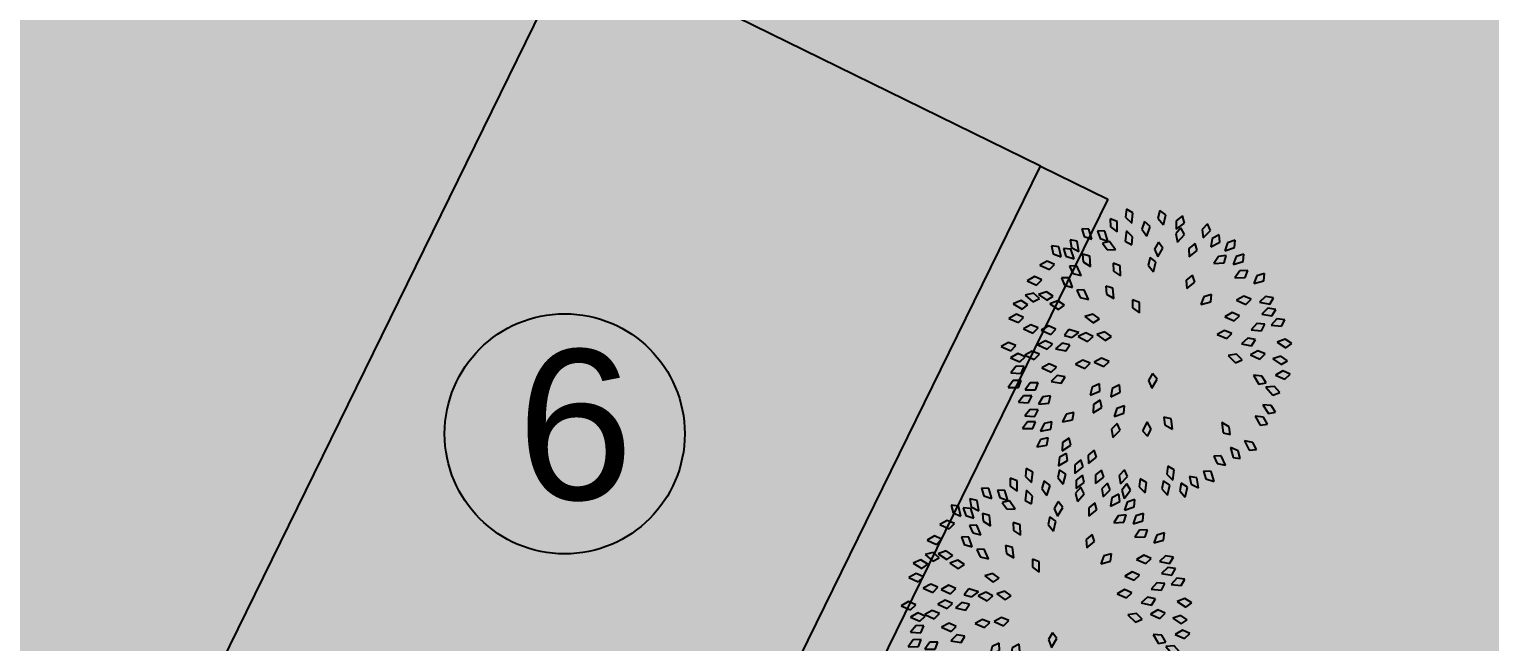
# Model space of a CAD drawing. Header units: millimetres. Extents: x 3866 to 35600, y -8896 to 9491.
# Drawn here: x 33115.1 to 33134.58, y -6715.44 to -6707.27 of the extents above; entities that cross this region are included whole.
import ezdxf

# ---------------------------------------------------------------- set-up
doc = ezdxf.new("R2010")
doc.units = ezdxf.units.MM
for name, color, linetype in [('A绿-TXT', 252, 'Continuous'), ('ВДМ', 7, 'Continuous'), ('майданчики заливка', 7, 'Continuous'), ('інсоляція', 180, 'Continuous')]:
    doc.layers.add(name, color=color, linetype=linetype)
doc.styles.get("Standard").update_dxf_attribs({"font": 'arial.ttf'})

# ---------------------------------------------------------------- blocks, each defined once
blk = doc.blocks.new('A$C196E2D52')
at = {"layer": 'A绿-TXT', "color": 94, "linetype": 'ByBlock'}
for p, q in [((839, 2149), (841, 2071)), ((892, 2112), (839, 2149)), ((894, 2051), (892, 2112)), ((952, 2130), (947, 2052)), ((1001, 2089), (952, 2130)), ((1065, 2132), (1034, 2061)), ((1097, 2076), (1065, 2132)), ((1151, 2203), (1119, 2131)), ((1119, 2131), (1158, 2091)), ((1182, 2147), (1151, 2203)), ((1158, 2091), (1182, 2147)), ((1364, 2144), (1332, 2073)), ((1395, 2088), (1364, 2144)), ((1474, 2111), (1433, 2045)), ((1498, 2052), (1474, 2111)), ((530, 2042), (529, 1964)), ((581, 2003), (530, 2042)), ((581, 1943), (581, 2003)), ((626, 2025), (620, 1947)), ((674, 1983), (626, 2025)), ((728, 2073), (725, 1995)), ((725, 1995), (776, 1972)), ((778, 2033), (728, 2073)), ((776, 1972), (778, 2033)), ((823, 2022), (823, 1944)), ((875, 1984), (823, 2022)), ((841, 2071), (894, 2051)), ((947, 2052), (998, 2029)), ((998, 2029), (1001, 2089)), ((1034, 2061), (1073, 2021)), ((1084, 2023), (1052, 1952)), ((1073, 2021), (1097, 2076)), ((1116, 1968), (1084, 2023)), ((1284, 2034), (1251, 1963)), ((1315, 1978), (1284, 2034)), ((1332, 2073), (1371, 2033)), ((1371, 2033), (1395, 2088)), ((1433, 2045), (1467, 2000)), ((1467, 2000), (1498, 2052)), ((1540, 2021), (1489, 1962)), ((1554, 1959), (1540, 2021)), ((1649, 2006), (1616, 1935)), ((1680, 1950), (1649, 2006)), ((390, 1934), (403, 1857)), ((447, 1905), (390, 1934)), ((458, 1846), (447, 1905)), ((509, 1904), (525, 1828)), ((567, 1877), (509, 1904)), ((529, 1964), (581, 1943)), ((620, 1947), (670, 1923)), ((670, 1923), (674, 1983)), ((713, 1920), (721, 1843)), ((768, 1888), (713, 1920)), ((776, 1829), (768, 1888)), ((823, 1944), (875, 1923)), ((875, 1923), (875, 1984)), ((988, 1895), (956, 1824)), ((1019, 1839), (988, 1895)), ((1052, 1952), (1092, 1912)), ((1092, 1912), (1116, 1968)), ((1163, 1925), (1131, 1854)), ((1194, 1868), (1163, 1925)), ((1274, 1900), (1242, 1828)), ((1251, 1963), (1291, 1923)), ((1306, 1844), (1274, 1900)), ((1291, 1923), (1315, 1978)), ((1489, 1962), (1515, 1913)), ((1545, 1921), (1501, 1856)), ((1515, 1913), (1554, 1959)), ((1566, 1860), (1545, 1921)), ((1616, 1935), (1656, 1895)), ((1656, 1895), (1680, 1950)), ((1766, 1910), (1734, 1838)), ((1797, 1854), (1766, 1910)), ((403, 1857), (458, 1846)), ((525, 1828), (580, 1818)), ((580, 1818), (567, 1877)), ((721, 1843), (776, 1829)), ((886, 1825), (872, 1748)), ((930, 1779), (886, 1825)), ((920, 1719), (930, 1779)), ((956, 1824), (995, 1784)), ((995, 1784), (1019, 1839)), ((1134, 1791), (1117, 1714)), ((1131, 1854), (1169, 1813)), ((1176, 1742), (1134, 1791)), ((1169, 1813), (1194, 1868)), ((1242, 1828), (1281, 1788)), ((1281, 1788), (1306, 1844)), ((1474, 1834), (1431, 1769)), ((1463, 1723), (1496, 1773)), ((1496, 1773), (1474, 1834)), ((1501, 1856), (1532, 1810)), ((1532, 1810), (1566, 1860)), ((1734, 1838), (1773, 1798)), ((1773, 1798), (1797, 1854)), ((1854, 1808), (1829, 1749)), ((1913, 1822), (1854, 1808)), ((1905, 1767), (1913, 1822)), ((247, 1769), (286, 1701)), ((311, 1761), (247, 1769)), ((286, 1701), (341, 1708)), ((341, 1708), (311, 1761)), ((360, 1742), (402, 1676)), ((424, 1738), (360, 1742)), ((402, 1676), (457, 1687)), ((457, 1687), (424, 1738)), ((639, 1711), (581, 1739)), ((581, 1739), (596, 1662)), ((596, 1662), (651, 1652)), ((651, 1652), (639, 1711)), ((872, 1748), (920, 1719)), ((1117, 1714), (1164, 1683)), ((1164, 1683), (1176, 1742)), ((1234, 1724), (1218, 1666)), ((1218, 1666), (1256, 1615)), ((1279, 1690), (1234, 1724)), ((1256, 1615), (1279, 1690)), ((1431, 1769), (1463, 1723)), ((1616, 1724), (1597, 1663)), ((1597, 1663), (1670, 1689)), ((1672, 1745), (1616, 1724)), ((1670, 1689), (1672, 1745)), ((1759, 1685), (1704, 1660)), ((1761, 1629), (1759, 1685)), ((1835, 1712), (1814, 1651)), ((1814, 1651), (1889, 1675)), ((1829, 1749), (1905, 1767)), ((1892, 1731), (1835, 1712)), ((1900, 1671), (1871, 1614)), ((1889, 1675), (1892, 1731)), ((1960, 1681), (1900, 1671)), ((1948, 1626), (1960, 1681)), ((253, 1646), (189, 1644)), ((189, 1644), (238, 1583)), ((238, 1583), (291, 1599)), ((291, 1599), (253, 1646)), ((1017, 1641), (985, 1570)), ((985, 1570), (1024, 1530)), ((1048, 1585), (1017, 1641)), ((1024, 1530), (1048, 1585)), ((1226, 1619), (1189, 1550)), ((1189, 1550), (1226, 1507)), ((1253, 1561), (1226, 1619)), ((1226, 1507), (1253, 1561)), ((1377, 1568), (1330, 1505)), ((1395, 1506), (1377, 1568)), ((1522, 1604), (1507, 1541)), ((1507, 1541), (1579, 1573)), ((1577, 1629), (1522, 1604)), ((1579, 1573), (1577, 1629)), ((1704, 1660), (1689, 1598)), ((1689, 1598), (1761, 1629)), ((1791, 1581), (1757, 1526)), ((1851, 1586), (1791, 1581)), ((1835, 1532), (1851, 1586)), ((1871, 1614), (1948, 1626)), ((1985, 1575), (1964, 1515)), ((2043, 1593), (1985, 1575)), ((2039, 1538), (2043, 1593)), ((177, 1489), (112, 1488)), ((112, 1488), (160, 1426)), ((160, 1426), (214, 1442)), ((214, 1442), (177, 1489)), ((328, 1545), (264, 1542)), ((264, 1542), (313, 1482)), ((313, 1482), (366, 1499)), ((366, 1499), (328, 1545)), ((647, 1507), (689, 1441)), ((711, 1503), (647, 1507)), ((689, 1441), (744, 1452)), ((744, 1452), (711, 1503)), ((781, 1528), (812, 1456)), ((843, 1513), (781, 1528)), ((812, 1456), (868, 1458)), ((868, 1458), (843, 1513)), ((1031, 1498), (999, 1426)), ((1062, 1442), (1031, 1498)), ((1038, 1386), (1062, 1442)), ((1242, 1478), (1196, 1415)), ((1261, 1417), (1242, 1478)), ((1330, 1505), (1360, 1458)), ((1360, 1458), (1395, 1506)), ((1757, 1526), (1835, 1532)), ((1970, 1454), (1949, 1394)), ((1964, 1515), (2039, 1538)), ((2027, 1473), (1970, 1454)), ((2024, 1417), (2027, 1473)), ((524, 1367), (461, 1356)), ((461, 1356), (517, 1302)), ((568, 1325), (524, 1367)), ((621, 1347), (645, 1273)), ((681, 1327), (621, 1347)), ((770, 1372), (805, 1302)), ((833, 1361), (770, 1372)), ((861, 1307), (833, 1361)), ((999, 1426), (1038, 1386)), ((1196, 1415), (1226, 1368)), ((1226, 1368), (1261, 1417)), ((1547, 1404), (1514, 1349)), ((1514, 1349), (1592, 1357)), ((1607, 1411), (1547, 1404)), ((1592, 1357), (1607, 1411)), ((1721, 1351), (1685, 1298)), ((1782, 1354), (1721, 1351)), ((1763, 1301), (1782, 1354)), ((1885, 1401), (1883, 1337)), ((1883, 1337), (1947, 1381)), ((1934, 1436), (1885, 1401)), ((1947, 1381), (1934, 1436)), ((1949, 1394), (2024, 1417)), ((2057, 1375), (2019, 1324)), ((2118, 1376), (2057, 1375)), ((2097, 1324), (2118, 1376)), ((62, 1288), (0, 1272)), ((0, 1272), (61, 1223)), ((61, 1223), (109, 1251)), ((109, 1251), (62, 1288)), ((173, 1310), (109, 1300)), ((109, 1300), (165, 1245)), ((165, 1245), (216, 1268)), ((216, 1268), (173, 1310)), ((517, 1302), (568, 1325)), ((645, 1273), (701, 1269)), ((701, 1269), (681, 1327)), ((805, 1302), (861, 1307)), ((1685, 1298), (1763, 1301)), ((1949, 1263), (1922, 1214)), ((2027, 1253), (1949, 1263)), ((1982, 1207), (2027, 1253)), ((2019, 1324), (2097, 1324)), ((2130, 1260), (2086, 1213)), ((2190, 1254), (2130, 1260)), ((2164, 1205), (2190, 1254)), ((87, 1158), (41, 1113)), ((41, 1113), (119, 1101)), ((147, 1150), (87, 1158)), ((119, 1101), (147, 1150)), ((511, 1131), (470, 1093)), ((581, 1096), (511, 1131)), ((1443, 1207), (1405, 1156)), ((1405, 1156), (1483, 1155)), ((1504, 1207), (1443, 1207)), ((1483, 1155), (1504, 1207)), ((1922, 1214), (1982, 1207)), ((2039, 1136), (1987, 1099)), ((2097, 1117), (2039, 1136)), ((2061, 1074), (2097, 1117)), ((2086, 1213), (2164, 1205)), ((470, 1093), (524, 1067)), ((524, 1067), (581, 1096)), ((894, 1086), (835, 1062)), ((835, 1062), (902, 1022)), ((946, 1056), (894, 1086)), ((902, 1022), (946, 1056)), ((1766, 1089), (1717, 1048)), ((1717, 1048), (1793, 1030)), ((1825, 1075), (1766, 1089)), ((1793, 1030), (1825, 1075)), ((1888, 1042), (1829, 1017)), ((1829, 1017), (1896, 977)), ((1940, 1011), (1888, 1042)), ((1896, 977), (1940, 1011)), ((1987, 1099), (2061, 1074)), ((2122, 1015), (2072, 974)), ((2181, 1001), (2122, 1015)), ((2148, 955), (2181, 1001)), ((73, 985), (24, 943)), ((24, 943), (100, 926)), ((132, 972), (73, 985)), ((100, 926), (132, 972)), ((184, 948), (139, 902)), ((139, 902), (217, 892)), ((244, 941), (184, 948)), ((217, 892), (244, 941)), ((557, 962), (525, 906)), ((525, 906), (602, 915)), ((616, 970), (557, 962)), ((602, 915), (616, 970)), ((2072, 974), (2148, 955)), ((56, 850), (9, 808)), ((9, 808), (85, 792)), ((116, 839), (56, 850)), ((85, 792), (116, 839)), ((166, 776), (107, 764)), ((155, 721), (166, 776)), ((1653, 800), (1589, 796)), ((1589, 796), (1639, 736)), ((1692, 754), (1653, 800)), ((1893, 781), (1829, 779)), ((1829, 779), (1878, 718)), ((1931, 734), (1893, 781)), ((2004, 880), (1941, 866)), ((1941, 866), (2000, 815)), ((2000, 815), (2050, 841)), ((2050, 841), (2004, 880)), ((2103, 877), (2039, 876)), ((2039, 876), (2086, 814)), ((2086, 814), (2140, 829)), ((2140, 829), (2103, 877)), ((107, 764), (79, 707)), ((79, 707), (155, 721)), ((207, 669), (149, 651)), ((203, 613), (207, 669)), ((1468, 690), (1489, 615)), ((1528, 667), (1468, 690)), ((1545, 609), (1528, 667)), ((1639, 736), (1692, 754)), ((1878, 718), (1931, 734)), ((2038, 681), (1975, 672)), ((1975, 672), (2029, 617)), ((2081, 639), (2038, 681)), ((149, 651), (128, 590)), ((128, 590), (203, 613)), ((265, 566), (251, 504)), ((319, 592), (265, 566)), ((322, 536), (319, 592)), ((1242, 566), (1210, 494)), ((1273, 510), (1242, 566)), ((1489, 615), (1545, 609)), ((1779, 591), (1785, 514)), ((1833, 557), (1779, 591)), ((1839, 497), (1833, 557)), ((1905, 615), (1941, 546)), ((1968, 605), (1905, 615)), ((1997, 552), (1968, 605)), ((2029, 617), (2081, 639)), ((251, 504), (322, 536)), ((309, 446), (302, 391)), ((385, 465), (309, 446)), ((360, 406), (385, 465)), ((496, 521), (483, 467)), ((483, 467), (543, 476)), ((574, 532), (496, 521)), ((543, 476), (574, 532)), ((1082, 483), (1027, 427)), ((1092, 419), (1082, 483)), ((1210, 494), (1249, 454)), ((1249, 454), (1273, 510)), ((1376, 508), (1344, 437)), ((1407, 452), (1376, 508)), ((1383, 397), (1407, 452)), ((1772, 445), (1794, 370)), ((1832, 423), (1772, 445)), ((1785, 514), (1839, 497)), ((1876, 509), (1901, 435)), ((1937, 489), (1876, 509)), ((1956, 431), (1937, 489)), ((1941, 546), (1997, 552)), ((302, 391), (360, 406)), ((436, 358), (366, 325)), ((424, 295), (436, 358)), ((1027, 427), (1050, 376)), ((1050, 376), (1092, 419)), ((1172, 382), (1156, 306)), ((1215, 335), (1172, 382)), ((1203, 275), (1215, 335)), ((1344, 437), (1383, 397)), ((1502, 419), (1470, 348)), ((1470, 348), (1509, 308)), ((1533, 363), (1502, 419)), ((1509, 308), (1533, 363)), ((1671, 432), (1673, 354)), ((1724, 395), (1671, 432)), ((1673, 354), (1726, 335)), ((1726, 335), (1724, 395)), ((1794, 370), (1850, 365)), ((1850, 365), (1832, 423)), ((1901, 435), (1956, 431)), ((366, 325), (369, 269)), ((369, 269), (424, 295)), ((622, 279), (555, 240)), ((555, 240), (563, 184)), ((615, 216), (622, 279)), ((934, 291), (866, 251)), ((866, 251), (875, 196)), ((875, 196), (927, 227)), ((927, 227), (934, 291)), ((1087, 313), (1055, 242)), ((1055, 242), (1094, 202)), ((1119, 257), (1087, 313)), ((1094, 202), (1119, 257)), ((1156, 306), (1203, 275)), ((1276, 308), (1269, 230)), ((1269, 230), (1319, 205)), ((1324, 265), (1276, 308)), ((1319, 205), (1324, 265)), ((1395, 228), (1383, 151)), ((1440, 182), (1395, 228)), ((1486, 245), (1472, 168)), ((1530, 199), (1486, 245)), ((1628, 288), (1648, 213)), ((1687, 265), (1628, 288)), ((1704, 207), (1687, 265)), ((563, 184), (615, 216)), ((708, 221), (643, 178)), ((643, 178), (654, 124)), ((654, 124), (704, 157)), ((704, 157), (708, 221)), ((842, 197), (783, 145)), ((783, 145), (803, 92)), ((803, 92), (847, 133)), ((847, 133), (842, 197)), ((934, 125), (902, 54)), ((966, 69), (934, 125)), ((1058, 144), (1013, 81)), ((1078, 83), (1058, 144)), ((1183, 111), (1141, 45)), ((1205, 51), (1183, 111)), ((1313, 157), (1304, 79)), ((1360, 113), (1313, 157)), ((1353, 53), (1360, 113)), ((1383, 151), (1432, 123)), ((1432, 123), (1440, 182)), ((1472, 168), (1520, 139)), ((1520, 139), (1530, 199)), ((1648, 213), (1704, 207)), ((902, 54), (941, 14)), ((941, 14), (966, 69)), ((1013, 81), (1043, 34)), ((1043, 34), (1078, 83)), ((1141, 45), (1173, 0)), ((1173, 0), (1205, 51)), ((1304, 79), (1353, 53))]:
    blk.add_line(p, q, dxfattribs=at)

msp = doc.modelspace()

# ---------------------------------------------------------------- hatches: boundary and pattern name
at = {"layer": 'ВДМ', "true_color": 0x139b48, "transparency": 33554585}
h = msp.add_hatch(color=114, dxfattribs=at)
h.dxf.hatch_style = 1
h.paths.add_polyline_path([(33168.196, -6693.7), (33159.494, -6693.7, -0.48903), (33150.149, -6700.969), (33147.997, -6707.053), (33133.2, -6701.986), (33135.35, -6695.909), (33133.505, -6695.275), (33131.917, -6699.89), (33129.61, -6699.096), (33127.303, -6698.304), (33128.89, -6693.689), (33127.88, -6693.342, 0.162862), (33126.918, -6694.603), (33124.192, -6702.592, -0.414214), (33121.019, -6704.151), (33115.415, -6702.239), (33115.297, -6702.584), (33116.195, -6703.024), (33128.587, -6709.098), (33129.485, -6709.538), (33123.731, -6721.277), (33123.291, -6722.175), (33123.291, -6737.258), (33168.196, -6737.258)])
at = {"layer": 'ВДМ', "transparency": 33554585}
h = msp.add_hatch(color=9, dxfattribs=at)
h.dxf.hatch_style = 1
h.paths.add_polyline_path([(33109.999, -6715.659), (33123.291, -6722.175), (33123.731, -6721.277), (33129.485, -6709.538), (33128.587, -6709.098), (33122.833, -6720.836), (33110.442, -6714.763), (33116.195, -6703.024), (33115.297, -6702.584), (33108.465, -6716.417, -0.414214), (33107.795, -6716.644), (33106.519, -6716.014, -0.413327), (33106.292, -6715.345), (33111.24, -6705.25), (33100.688, -6700.089), (33098.369, -6704.833), (33096.884, -6707.869, -0.226063), (33096.548, -6708.136), (33092.65, -6709.035, -0.173141), (33092.316, -6708.996), (33080.856, -6703.332), (33080.856, -6703.332), (33082.895, -6699.206), (33084.562, -6700.036, 1.802326), (33080.771, -6698.15), (33082.448, -6698.984), (33080.408, -6703.11), (33078.709, -6702.27), (33075.051, -6700.462), (33072.145, -6699.026), (33072.145, -6699.365, 0.285316), (33072.841, -6700.485), (33077.673, -6702.874), (33114.01, -6720.833), (33116.252, -6721.94, 0.33288), (33115.569, -6720.503), (33110.645, -6718.052), (33109.176, -6717.326)])
h.paths.add_polyline_path([(33104.817, -6715.173), (33100.436, -6713.009, -0.414214), (33100.209, -6712.339), (33101.235, -6710.261), (33102.046, -6708.623, -0.288428), (33102.5, -6708.345), (33105.491, -6708.381, -0.111172), (33105.704, -6708.432), (33107.659, -6709.387, -0.414214), (33107.888, -6710.056), (33106.523, -6712.847), (33105.487, -6714.946, -0.414214)], flags=16)
h.paths.add_polyline_path([(33108.009, -6708.671), (33106.054, -6707.715, 0.111862), (33105.839, -6707.665), (33102.312, -6707.632, -0.225098), (33101.927, -6707.445), (33099.819, -6704.817, -0.291232), (33099.761, -6704.283), (33100.988, -6701.792, -0.41339), (33101.656, -6701.564), (33109.587, -6705.443, -0.414214), (33109.817, -6706.112), (33108.678, -6708.442, -0.414214)], flags=16)
h.paths.add_polyline_path([(33099.402, -6711.941, -0.414295), (33098.732, -6712.167), (33095.006, -6710.326, -0.704825), (33095.115, -6709.39), (33097.168, -6708.917, 0.226063), (33097.504, -6708.649), (33097.588, -6708.478), (33099.027, -6705.535), (33099.407, -6705.721), (33101.094, -6707.854, -0.288707), (33101.152, -6708.384), (33100.427, -6709.866)], flags=16)
h.paths.add_polyline_path([(33084.536, -6699.44), (33081.262, -6697.829, -1.535529)], flags=16)
at = {"layer": 'майданчики заливка', "transparency": 33554585}
h = msp.add_hatch(color=106, dxfattribs=at)
h.dxf.hatch_style = 1
h.paths.add_polyline_path([(33134.054, -6669.516), (33117.525, -6669.516), (33117.525, -6683.094), (33134.068, -6683.078)])
h.paths.add_polyline_path([(33128.587, -6709.098), (33122.391, -6706.061), (33116.637, -6717.8), (33122.833, -6720.836)])
h.paths.add_polyline_path([(33122.391, -6706.061), (33116.195, -6703.024), (33110.442, -6714.763), (33116.637, -6717.8)])

# ---------------------------------------------------------------- linework, layer by layer
msp.add_lwpolyline([(33116.195, -6703.024), (33110.442, -6714.763), (33122.833, -6720.836), (33128.587, -6709.098)], close=True)
for points in [[(33122.391, -6706.061), (33116.637, -6717.8)], [(33128.587, -6709.098), (33129.485, -6709.538)], [(33129.485, -6709.538), (33123.731, -6721.277)]]:
    msp.add_lwpolyline(points)
msp.add_circle((33122.239, -6712.668), 1.601)

# ---------------------------------------------------------------- block references
at = {"layer": 'A绿-TXT', "color": 116, "lineweight": 9, "true_color": 0x136734, "xscale": 0.00176, "yscale": 0.00176, "zscale": 0.00176, "rotation": 90}
for p in [(33131.938, -6713.529), (33130.602, -6716.987)]:
    msp.add_blockref('A$C196E2D52', p, dxfattribs=at)

# ---------------------------------------------------------------- texts
at = {"layer": 'інсоляція', "color": 7, "insert": (33121.596, -6711.55), "char_height": 2, "attachment_point": 1, "rotation": 0.3058}
msp.add_mtext_dynamic_manual_height_columns('6', width=1.87826, gutter_width=12.5, heights=[0], dxfattribs=at)

doc.saveas('drawing.dxf')
